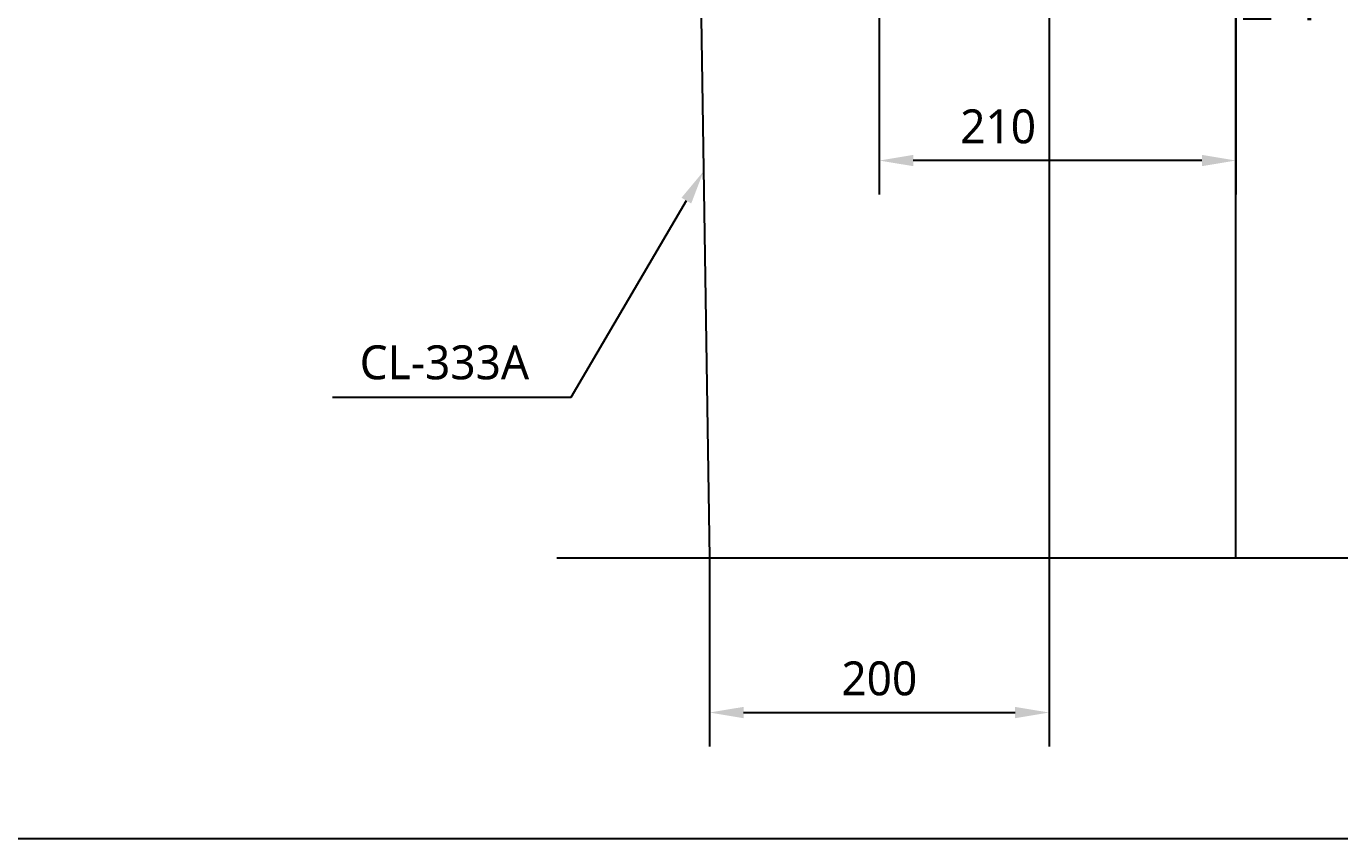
# Model space of a CAD drawing. Extents: x 0 to 6861, y 0 to 2100.
# Drawn here: x 1787 to 2561, y 0 to 479 of the extents above; entities that cross this region are included whole.
import ezdxf

# ---------------------------------------------------------------- set-up
doc = ezdxf.new("R2010")
doc.units = 0
doc.header["$LTSCALE"] = 20
doc.header["$MEASUREMENT"] = 0
doc.layers.get('0').update_dxf_attribs({"linetype": 'CONTINUOUS'})
doc.layers.get('DEFPOINTS').update_dxf_attribs({"linetype": 'CONTINUOUS'})
for name, color, linetype in [('1', 1, 'CONTINUOUS'), ('5', 5, 'CONTINUOUS'), ('7', 7, 'CONTINUOUS')]:
    doc.layers.add(name, color=color, linetype=linetype)
doc.styles.get("Standard").update_dxf_attribs({"font": 'NanumGothic.ttf'})
doc.dimstyles.get("Standard").update_dxf_attribs({"dimtxt": 2.5, "dimasz": 2, "dimexe": 2, "dimexo": 1, "dimgap": 1.5, "dimtad": 1, "dimdec": 0, "dimlfac": 10, "dimrnd": 0.5, "dimzin": 0, "dimdsep": 46, "dimtxsty": 'Standard', "dimcen": 0, "dimclrt": 2, "dimadec": 0, "dimazin": 0, "dimtfac": 1, "dimtdec": 0, "dimtmove": 0, "dimatfit": 3, "dimfxl": 1, "dimtolj": 1, "dimtzin": 0, "dimarcsym": 0})

# ---------------------------------------------------------------- blocks, each defined once
blk = doc.blocks.new('*D6')
at = {"color": 3, "lineweight": -2, "transparency": 16777216}
for p, q in [((2290, 545.19), (2290, 379.62)), ((2500, 484.24), (2500, 379.62)), ((2480, 399.62), (2310, 399.62))]:
    blk.add_line(p, q, dxfattribs=at)
at = {"color": 3, "transparency": 16777216}
for points in [[(2310, 402.95), (2310, 396.29), (2290, 399.62)], [(2480, 402.95), (2480, 396.29), (2500, 399.62)]]:
    blk.add_solid(points, dxfattribs=at)
at = {"layer": 'DEFPOINTS', "color": 0, "transparency": 16777216}
for p in [(2290, 545.19), (2500, 484.24), (2290, 399.62)]:
    blk.add_point(p, dxfattribs=at)
at = {"color": 2, "transparency": 16777216, "insert": (2359.98, 419.62), "char_height": 20, "attachment_point": 5}
blk.add_mtext('\\A1;210', dxfattribs=at)
blk = doc.blocks.new('*D8')
at = {"color": 3, "lineweight": -2, "transparency": 16777216}
for p, q in [((2190, 165.42), (2190, 54.36)), ((2390, 165.42), (2390, 54.36)), ((2210, 74.36), (2370, 74.36))]:
    blk.add_line(p, q, dxfattribs=at)
at = {"color": 3, "transparency": 16777216}
for points in [[(2210, 77.69), (2210, 71.02), (2190, 74.36)], [(2370, 77.69), (2370, 71.02), (2390, 74.36)]]:
    blk.add_solid(points, dxfattribs=at)
at = {"layer": 'DEFPOINTS', "color": 0, "transparency": 16777216}
for p in [(2190, 165.42), (2390, 165.42), (2390, 74.36)]:
    blk.add_point(p, dxfattribs=at)
at = {"color": 2, "transparency": 16777216, "insert": (2290, 94.36), "char_height": 20, "attachment_point": 5}
blk.add_mtext('\\A1;200', dxfattribs=at)
blk = doc.blocks.new('*D23')
at = {"layer": '1', "color": 3, "lineweight": -2, "transparency": 16777216}
for p, q in [((2540.26, 885.42), (2617, 885.42)), ((2597, 865.42), (2597, 583.78)), ((2597, 185.42), (2597, 467.07)), ((2500, 165.42), (2617, 165.42))]:
    blk.add_line(p, q, dxfattribs=at)
at = {"layer": '1', "color": 3, "transparency": 16777216}
for points in [[(2593.67, 865.42), (2600.33, 865.42), (2597, 885.42)], [(2593.67, 185.42), (2600.33, 185.42), (2597, 165.42)]]:
    blk.add_solid(points, dxfattribs=at)
at = {"layer": 'DEFPOINTS', "color": 0, "transparency": 16777216}
for p in [(2540.26, 885.42), (2500, 165.42), (2597, 165.42)]:
    blk.add_point(p, dxfattribs=at)
at = {"layer": '1', "color": 2, "transparency": 16777216, "insert": (2597, 525.42), "char_height": 20, "width": 256.6903, "attachment_point": 5}
blk.add_mtext('\\A1;720\\P(참고치수이므로\\P실측 후 타공할것)', dxfattribs=at)

msp = doc.modelspace()

# ---------------------------------------------------------------- linework, layer by layer
at = {"layer": '1'}
for p, q in [((2500, 165.42301), (2500, 1186.06425)), ((2100, 165.42301), (2500, 165.42301))]:
    msp.add_line(p, q, dxfattribs=at)
at = {"layer": '1', "color": 3}
for p, q in [((2108.50602, 260.14365), (2176.33505, 375.99529)), ((1967.89589, 260.14365), (2108.50602, 260.14365))]:
    msp.add_line(p, q, dxfattribs=at)
msp.add_solid([(2173.45849, 377.67947), (2179.21162, 374.31111), (2186.44013, 393.25471)], dxfattribs=at)
at = {"layer": '5'}
msp.add_lwpolyline([(0, 2100), (3100, 2100), (3100, 0), (0, 0)], close=True, dxfattribs=at)
at = {"layer": '7'}
for p, q in [((2180.23438, 790.42301), (2190, 165.42301)), ((2390, 790.42301), (2390, 165.42301)), ((2190, 165.42301), (2390, 165.42301))]:
    msp.add_line(p, q, dxfattribs=at)

# ---------------------------------------------------------------- texts
at = {"layer": '1', "color": 2, "insert": (2033.80198, 280.58949), "char_height": 20, "attachment_point": 5}
msp.add_mtext('CL-333A', dxfattribs=at)

# ---------------------------------------------------------------- dimensions: what is measured, and where the dimension line sits
at = {"color": 7}
dim = msp.add_linear_dim(base=(2290, 399.61982), p1=(2500, 484.23656), p2=(2290, 545.19263), text='210', dimstyle='Standard', override={"dimtxt": 20, "dimasz": 20, "dimexe": 20, "dimexo": 0, "dimgap": 10, "dimlfac": 1, "dimzin": 8, "dimclrd": 3, "dimclre": 3}, dxfattribs=at)
dim.commit()
dim.dimension.update_dxf_attribs({"geometry": '*D6', "text_midpoint": (2359.97618, 399.61982), "dimtype": 160})
dim = msp.add_linear_dim(base=(2390, 74.35726), p1=(2190, 165.42301), p2=(2390, 165.42301), text='200', dimstyle='Standard', override={"dimtxt": 20, "dimasz": 20, "dimexe": 20, "dimexo": 0, "dimgap": 10, "dimlfac": 1, "dimzin": 8, "dimclrd": 3, "dimclre": 3}, dxfattribs=at)
dim.commit()
dim.dimension.update_dxf_attribs({"geometry": '*D8', "text_midpoint": (2290, 94.35726)})
at = {"layer": '1'}
dim = msp.add_linear_dim(base=(2597, 165.42301), p1=(2540.25569, 885.42307), p2=(2500, 165.42301), angle=90, text='<>\\P(참고치수이므로\\P실측 후 타공할것)', dimstyle='Standard', override={"dimtxt": 20, "dimasz": 20, "dimexe": 20, "dimexo": 0, "dimgap": 10, "dimtih": 1, "dimtoh": 1, "dimlfac": 1, "dimzin": 8, "dimclrd": 3, "dimclre": 3}, dxfattribs=at)
dim.commit()
dim.dimension.update_dxf_attribs({"geometry": '*D23', "text_midpoint": (2597, 525.42304)})

doc.saveas('drawing.dxf')
